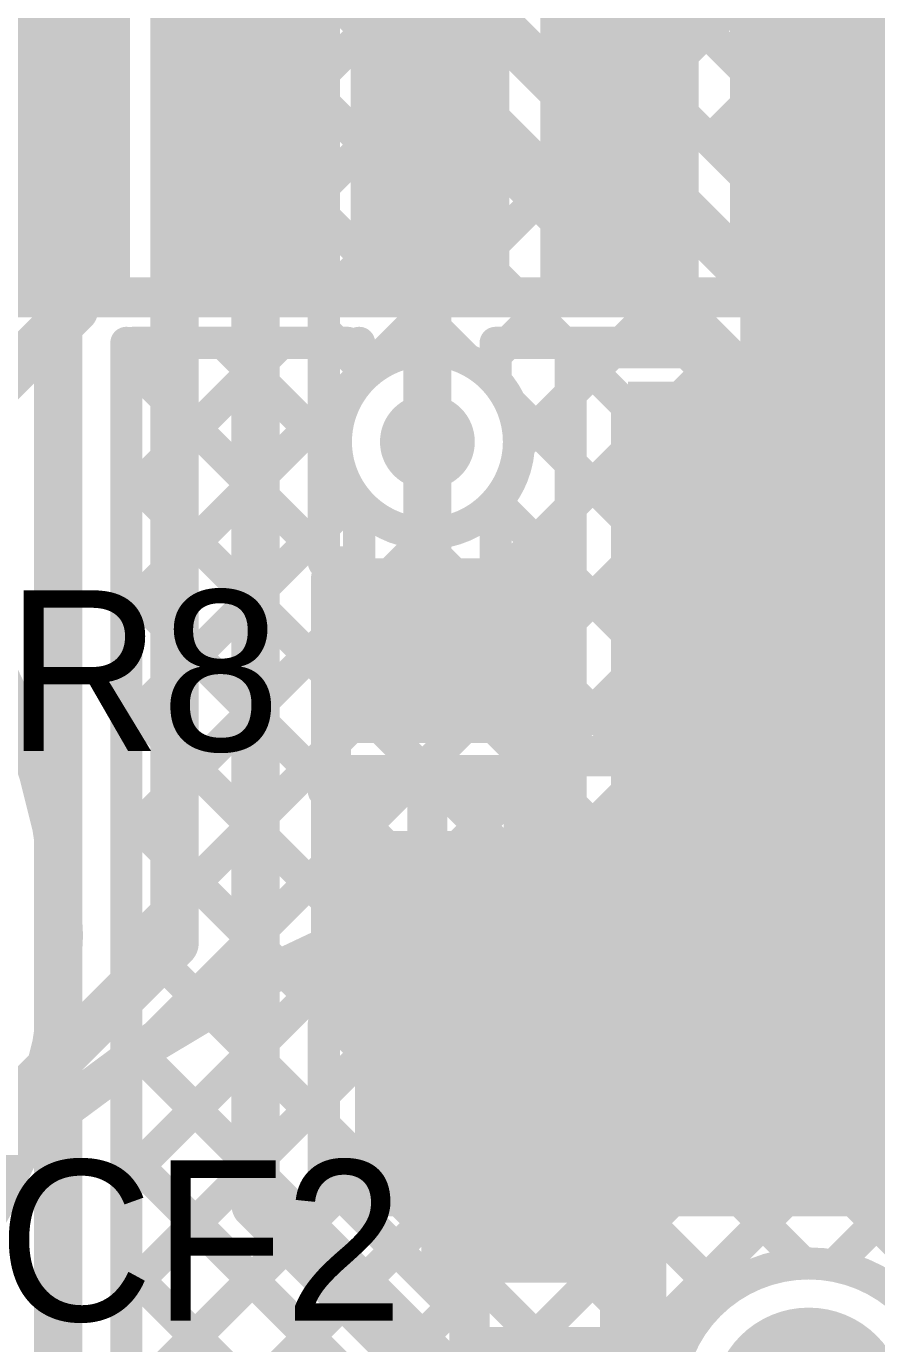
# Model space of a CAD drawing. Header units: millimetres. Extents: x 1.22 to 4.12, y 1.17 to 3.21.
# Drawn here: x 2.1641 to 2.3759, y 1.8933 to 2.2215 of the extents above; entities that cross this region are included whole.
import ezdxf

# ---------------------------------------------------------------- set-up
doc = ezdxf.new("R2010")
doc.units = ezdxf.units.MM
doc.header["$MEASUREMENT"] = 0
for name, color, linetype in [('BottomLayer', 5, 'Continuous'), ('BottomOverlay', 54, 'Continuous'), ('BottomPaste', 16, 'Continuous'), ('BottomSolder', 6, 'Continuous'), ('Mechanical1', 6, 'Continuous'), ('MultiLayer', 9, 'Continuous'), ('PadHoleLayer', 156, 'Continuous'), ('TopLayer', 1, 'Continuous'), ('TopOverlay', 2, 'Continuous'), ('TopPaste', 8, 'Continuous'), ('TopSolder', 216, 'Continuous'), ('ViaHoleLayer', 16, 'Continuous')]:
    doc.layers.add(name, color=color, linetype=linetype)

# ---------------------------------------------------------------- blocks, each defined once
blk = doc.blocks.new('C__0402_8')
at = {"layer": 'TopLayer'}
for points in [[(-0.0095, -0.0125), (-0.0095, 0.0125), (-0.0275, -0.0125), (-0.0275, 0.0125)], [(0.0275, -0.0125), (0.0275, 0.0125), (0.0095, -0.0125), (0.0095, 0.0125)]]:
    blk.add_solid(points, dxfattribs=at)
at = {"layer": 'TopOverlay', "const_width": 0.01}
for points in [[(-0.034, 0.0185), (0.034, 0.0185)], [(-0.034, 0.0185), (-0.034, -0.019)], [(0.034, 0.0185), (0.034, -0.019)], [(-0.034, -0.019), (0.034, -0.019)]]:
    blk.add_lwpolyline(points, dxfattribs=at)
at = {"layer": 'TopOverlay', "const_width": 0.005}
for points in [[(-0.0365, 0.0185, 1), (-0.0315, 0.0185, 1)], [(-0.0365, 0.0185, 1), (-0.0315, 0.0185, 1)], [(0.0315, 0.0185, 1), (0.0365, 0.0185, 1)], [(0.0315, 0.0185, 1), (0.0365, 0.0185, 1)], [(-0.0365, -0.019, 1), (-0.0315, -0.019, 1)], [(-0.0365, -0.019, 1), (-0.0315, -0.019, 1)], [(0.0315, -0.019, 1), (0.0365, -0.019, 1)], [(0.0315, -0.019, 1), (0.0365, -0.019, 1)]]:
    blk.add_lwpolyline(points, format="xyb", close=True, dxfattribs=at)
at = {"layer": 'TopPaste'}
for points in [[(-0.0095, -0.0125), (-0.0095, 0.0125), (-0.0275, -0.0125), (-0.0275, 0.0125)], [(0.0275, -0.0125), (0.0275, 0.0125), (0.0095, -0.0125), (0.0095, 0.0125)]]:
    blk.add_solid(points, dxfattribs=at)
at = {"layer": 'TopSolder'}
for points in [[(-0.0055, -0.0165), (-0.0055, 0.0165), (-0.0315, -0.0165), (-0.0315, 0.0165)], [(0.0315, -0.0165), (0.0315, 0.0165), (0.0055, -0.0165), (0.0055, 0.0165)]]:
    blk.add_solid(points, dxfattribs=at)
blk = doc.blocks.new('RN42_I_RM_B_18')
at = {"layer": 'BottomLayer'}
for points in [[(-0.29134, -0.0689), (-0.2126, -0.0689), (-0.29134, -0.0374), (-0.2126, -0.0374)], [(-0.29134, -0.11614), (-0.2126, -0.11614), (-0.29134, -0.08465), (-0.2126, -0.08465)], [(-0.29134, -0.16339), (-0.2126, -0.16339), (-0.29134, -0.13189), (-0.2126, -0.13189)], [(-0.29134, -0.21063), (-0.2126, -0.21063), (-0.29134, -0.17913), (-0.2126, -0.17913)], [(-0.29134, -0.25787), (-0.2126, -0.25787), (-0.29134, -0.22638), (-0.2126, -0.22638)]]:
    blk.add_solid(points, dxfattribs=at)
at = {"layer": 'BottomPaste'}
for points in [[(-0.29134, -0.0689), (-0.2126, -0.0689), (-0.29134, -0.0374), (-0.2126, -0.0374)], [(-0.29134, -0.11614), (-0.2126, -0.11614), (-0.29134, -0.08465), (-0.2126, -0.08465)], [(-0.29134, -0.16339), (-0.2126, -0.16339), (-0.29134, -0.13189), (-0.2126, -0.13189)], [(-0.29134, -0.21063), (-0.2126, -0.21063), (-0.29134, -0.17913), (-0.2126, -0.17913)], [(-0.29134, -0.25787), (-0.2126, -0.25787), (-0.29134, -0.22638), (-0.2126, -0.22638)]]:
    blk.add_solid(points, dxfattribs=at)
at = {"layer": 'BottomSolder'}
for points in [[(-0.29534, -0.0729), (-0.2086, -0.0729), (-0.29534, -0.0334), (-0.2086, -0.0334)], [(-0.29534, -0.12014), (-0.2086, -0.12014), (-0.29534, -0.08065), (-0.2086, -0.08065)], [(-0.29534, -0.16739), (-0.2086, -0.16739), (-0.29534, -0.12789), (-0.2086, -0.12789)], [(-0.29534, -0.21463), (-0.2086, -0.21463), (-0.29534, -0.17513), (-0.2086, -0.17513)], [(-0.29534, -0.26187), (-0.2086, -0.26187), (-0.29534, -0.22238), (-0.2086, -0.22238)]]:
    blk.add_solid(points, dxfattribs=at)
blk = doc.blocks.new('ATTINY1616_SFR_19')
at = {"layer": 'TopOverlay', "const_width": 0.01}
blk.add_lwpolyline([(-0.145, -0.26), (0.145, -0.26)], dxfattribs=at)
blk = doc.blocks.new('R__0603_27')
at = {"layer": 'TopLayer'}
for points in [[(-0.015, -0.0175), (-0.015, 0.0175), (-0.045, -0.0175), (-0.045, 0.0175)], [(0.045, -0.0175), (0.045, 0.0175), (0.015, -0.0175), (0.015, 0.0175)]]:
    blk.add_solid(points, dxfattribs=at)
at = {"layer": 'TopOverlay', "const_width": 0.01}
for points in [[(-0.052, -0.024), (-0.052, 0.024)], [(0.052, 0.024), (-0.052, 0.024)], [(0.052, -0.024), (0.052, 0.024)], [(0.052, -0.024), (-0.052, -0.024)]]:
    blk.add_lwpolyline(points, dxfattribs=at)
at = {"layer": 'TopOverlay', "const_width": 0.005}
for points in [[(-0.0545, 0.024, 1), (-0.0495, 0.024, 1)], [(-0.0545, 0.024, 1), (-0.0495, 0.024, 1)], [(0.0495, 0.024, 1), (0.0545, 0.024, 1)], [(0.0495, 0.024, 1), (0.0545, 0.024, 1)], [(-0.0545, -0.024, 1), (-0.0495, -0.024, 1)], [(-0.0545, -0.024, 1), (-0.0495, -0.024, 1)], [(0.0495, -0.024, 1), (0.0545, -0.024, 1)], [(0.0495, -0.024, 1), (0.0545, -0.024, 1)]]:
    blk.add_lwpolyline(points, format="xyb", close=True, dxfattribs=at)
at = {"layer": 'TopPaste'}
for points in [[(-0.015, -0.0175), (-0.015, 0.0175), (-0.045, -0.0175), (-0.045, 0.0175)], [(0.045, -0.0175), (0.045, 0.0175), (0.015, -0.0175), (0.015, 0.0175)]]:
    blk.add_solid(points, dxfattribs=at)
at = {"layer": 'TopSolder'}
for points in [[(-0.011, -0.0215), (-0.011, 0.0215), (-0.049, -0.0215), (-0.049, 0.0215)], [(0.049, -0.0215), (0.049, 0.0215), (0.011, -0.0215), (0.011, 0.0215)]]:
    blk.add_solid(points, dxfattribs=at)
blk = doc.blocks.new('CR1220_2_B_36')
at = {"layer": 'BottomLayer'}
blk.add_solid([(0.22835, -0.04528), (0.40157, -0.04528), (0.22835, 0.04528), (0.40157, 0.04528)], dxfattribs=at)
at = {"layer": 'BottomOverlay', "const_width": 0.01}
blk.add_lwpolyline([(-0.2873, 0.05908, -0.817816), (0.28765, 0.05733)], format="xyb", dxfattribs=at)
at = {"layer": 'BottomOverlay', "const_width": 0.005}
blk.add_lwpolyline([(0.28515, 0.05733, 1), (0.29015, 0.05733, 1)], format="xyb", close=True, dxfattribs=at)
at = {"layer": 'BottomPaste'}
blk.add_solid([(0.22835, -0.04528), (0.40157, -0.04528), (0.22835, 0.04528), (0.40157, 0.04528)], dxfattribs=at)
at = {"layer": 'BottomSolder'}
blk.add_solid([(0.22435, -0.04928), (0.40557, -0.04928), (0.22435, 0.04928), (0.40557, 0.04928)], dxfattribs=at)
at = {"layer": 'PadHoleLayer', "const_width": 0.02402}
blk.add_lwpolyline([(0.14154, 0, 1), (0.16555, 0, 1)], format="xyb", close=True, dxfattribs=at)

msp = doc.modelspace()

# ---------------------------------------------------------------- linework, layer by layer
at = {"layer": 'BottomLayer'}
for points, const_width in [([(2.35913, 2.19303), (2.35913, 2.2424)], 0.01), ([(2.35913, 2.03982), (2.35913, 2.19303)], 0.025), ([(2.17015, 2.19303), (2.172, 2.19118)], 0.012), ([(2.264, 2.19239), (2.26464, 2.19303)], 0.012), ([(2.172, 1.6675), (2.172, 2.19118)], 0.012), ([(2.264, 2.118), (2.264, 2.19239)], 0.012), ([(2.35913, 2.19303), (2.38487, 2.19303)], 0.01), ([(2.189, 2.13243), (2.19923, 2.14266)], 0.008), ([(2.189, 2.13243), (2.19923, 2.14266)], 0.008), ([(2.189, 2.10415), (2.22751, 2.14266)], 0.008), ([(2.189, 1.68271), (2.189, 2.14266)], 0.008), ([(2.19065, 2.14266), (2.1969, 2.14266)], 0.008), ([(2.19065, 2.14266), (2.1969, 2.14266)], 0.008), ([(2.1969, 2.14266), (2.23789, 2.14266)], 0.008), ([(2.21312, 2.14266), (2.24149, 2.11428)], 0.008), ([(2.23789, 2.14266), (2.24414, 2.14266)], 0.008), ([(2.23789, 2.14266), (2.24414, 2.14266)], 0.008), ([(2.2414, 2.14266), (2.247, 2.13706)], 0.008), ([(2.247, 2.13321), (2.247, 2.14266)], 0.008), ([(2.281, 2.14266), (2.28513, 2.14266)], 0.008), ([(2.281, 2.13958), (2.28408, 2.14266)], 0.008), ([(2.281, 2.13321), (2.281, 2.14266)], 0.008), ([(2.28513, 2.14266), (2.29139, 2.14266)], 0.008), ([(2.28513, 2.14266), (2.29139, 2.14266)], 0.008), ([(2.29139, 2.14266), (2.32938, 2.14266)], 0.008), ([(2.29797, 2.14266), (2.30032, 2.14031)], 0.008), ([(2.31001, 2.14031), (2.31237, 2.14266)], 0.008), ([(2.32625, 2.14266), (2.32861, 2.14031)], 0.008), ([(2.29972, 2.14031), (2.32938, 2.14031)], 0.008), ([(2.29972, 1.93908), (2.29972, 2.14031)], 0.008), ([(2.189, 2.13849), (2.29972, 2.02777)], 0.008), ([(2.189, 2.07586), (2.247, 2.13386)], 0.008), ([(2.28679, 2.11709), (2.29972, 2.13002)], 0.008), ([(2.28465, 2.1277), (2.29972, 2.11262)], 0.008), ([(2.189, 2.11021), (2.29972, 1.99949)], 0.008), ([(2.189, 2.04758), (2.24574, 2.10432)], 0.008), ([(2.189, 1.99101), (2.29972, 2.10173)], 0.008), ([(2.28113, 2.10293), (2.29972, 2.08434)], 0.008), ([(2.189, 2.01929), (2.26491, 2.09521)], 0.008), ([(2.26028, 2.09549), (2.29972, 2.05605)], 0.008), ([(2.189, 2.08193), (2.29972, 1.9712)], 0.008), ([(2.189, 1.96273), (2.29972, 2.07345)], 0.008), ([(2.189, 2.05364), (2.29972, 1.94292)], 0.008), ([(2.359, 2.03969), (2.35913, 2.03982)], 0.025), ([(2.359, 2.03969), (2.43769, 2.03969)], 0.025), ([(2.189, 1.93444), (2.29972, 2.04517)], 0.008), ([(2.30372, 2.03969), (2.359, 2.03969)], 0.01), ([(2.359, 2.03969), (2.41428, 2.03969)], 0.01), ([(2.359, 1.94308), (2.359, 2.03969)], 0.01), ([(2.189, 2.02536), (2.32559, 1.88876)], 0.008), ([(2.189, 1.90616), (2.29972, 2.01688)], 0.008), ([(2.189, 1.99707), (2.586, 1.60007)], 0.008), ([(2.189, 1.87787), (2.29972, 1.9886)], 0.008), ([(2.189, 1.96879), (2.586, 1.57179)], 0.008), ([(2.189, 1.84959), (2.29972, 1.96031)], 0.008), ([(2.29972, 1.94292), (2.30356, 1.93908)], 0.008), ([(2.189, 1.9405), (2.4869, 1.6426)], 0.008), ([(2.189, 1.76474), (2.36334, 1.93908)], 0.008), ([(2.189, 1.79302), (2.33506, 1.93908)], 0.008), ([(2.189, 1.8213), (2.30677, 1.93908)], 0.008), ([(2.29972, 1.93908), (2.41828, 1.93908)], 0.008), ([(2.30356, 1.93908), (2.33707, 1.90557)], 0.008), ([(2.33185, 1.93908), (2.35766, 1.91327)], 0.008), ([(2.36013, 1.93908), (2.586, 1.71321)], 0.008), ([(2.36527, 1.91272), (2.39163, 1.93908)], 0.008), ([(2.189, 1.91222), (2.4642, 1.63702)], 0.008)]:
    msp.add_lwpolyline(points, dxfattribs=dict(at, const_width=const_width))
for points, const_width in [([(2.35288, 2.19303, 1), (2.36538, 2.19303, 1)], 0.0125), ([(2.16715, 2.19303, 1), (2.17315, 2.19303, 1)], 0.006), ([(2.26164, 2.19303, 1), (2.26764, 2.19303, 1)], 0.006), ([(2.169, 2.19118, 1), (2.175, 2.19118, 1)], 0.006), ([(2.169, 2.19118, 1), (2.175, 2.19118, 1)], 0.006), ([(2.261, 2.19239, 1), (2.267, 2.19239, 1)], 0.006), ([(2.261, 2.19239, 1), (2.267, 2.19239, 1)], 0.006), ([(2.35663, 2.19303, 1), (2.36163, 2.19303, 1)], 0.005), ([(2.35663, 2.19303, 1), (2.36163, 2.19303, 1)], 0.005), ([(2.187, 2.14266, 1), (2.191, 2.14266, 1)], 0.004), ([(2.18865, 2.14266, 1), (2.19265, 2.14266, 1)], 0.004), ([(2.18865, 2.14266, 1), (2.19265, 2.14266, 1)], 0.004), ([(2.1949, 2.14266, 1), (2.1989, 2.14266, 1)], 0.004), ([(2.1949, 2.14266, 1), (2.1989, 2.14266, 1)], 0.004), ([(2.1949, 2.14266, 1), (2.1989, 2.14266, 1)], 0.004), ([(2.19723, 2.14266, 1), (2.20123, 2.14266, 1)], 0.004), ([(2.19723, 2.14266, 1), (2.20123, 2.14266, 1)], 0.004), ([(2.21112, 2.14266, 1), (2.21512, 2.14266, 1)], 0.004), ([(2.22551, 2.14266, 1), (2.22951, 2.14266, 1)], 0.004), ([(2.23589, 2.14266, 1), (2.23989, 2.14266, 1)], 0.004), ([(2.23589, 2.14266, 1), (2.23989, 2.14266, 1)], 0.004), ([(2.23589, 2.14266, 1), (2.23989, 2.14266, 1)], 0.004), ([(2.2394, 2.14266, 1), (2.2434, 2.14266, 1)], 0.004), ([(2.24214, 2.14266, 1), (2.24614, 2.14266, 1)], 0.004), ([(2.24214, 2.14266, 1), (2.24614, 2.14266, 1)], 0.004), ([(2.245, 2.14266, 1), (2.249, 2.14266, 1)], 0.004), ([(2.279, 2.14266, 1), (2.283, 2.14266, 1)], 0.004), ([(2.279, 2.14266, 1), (2.283, 2.14266, 1)], 0.004), ([(2.28208, 2.14266, 1), (2.28608, 2.14266, 1)], 0.004), ([(2.28313, 2.14266, 1), (2.28713, 2.14266, 1)], 0.004), ([(2.28313, 2.14266, 1), (2.28713, 2.14266, 1)], 0.004), ([(2.28313, 2.14266, 1), (2.28713, 2.14266, 1)], 0.004), ([(2.28939, 2.14266, 1), (2.29339, 2.14266, 1)], 0.004), ([(2.28939, 2.14266, 1), (2.29339, 2.14266, 1)], 0.004), ([(2.28939, 2.14266, 1), (2.29339, 2.14266, 1)], 0.004), ([(2.29597, 2.14266, 1), (2.29997, 2.14266, 1)], 0.004), ([(2.31037, 2.14266, 1), (2.31437, 2.14266, 1)], 0.004), ([(2.32425, 2.14266, 1), (2.32825, 2.14266, 1)], 0.004), ([(2.32738, 2.14266, 1), (2.33138, 2.14266, 1)], 0.004), ([(2.279, 2.13958, 1), (2.283, 2.13958, 1)], 0.004), ([(2.29772, 2.14031, 1), (2.30172, 2.14031, 1)], 0.004), ([(2.29772, 2.14031, 1), (2.30172, 2.14031, 1)], 0.004), ([(2.29832, 2.14031, 1), (2.30232, 2.14031, 1)], 0.004), ([(2.30801, 2.14031, 1), (2.31201, 2.14031, 1)], 0.004), ([(2.32661, 2.14031, 1), (2.33061, 2.14031, 1)], 0.004), ([(2.32738, 2.14031, 1), (2.33138, 2.14031, 1)], 0.004), ([(2.187, 2.13849, 1), (2.191, 2.13849, 1)], 0.004), ([(2.245, 2.13706, 1), (2.249, 2.13706, 1)], 0.004), ([(2.245, 2.13386, 1), (2.249, 2.13386, 1)], 0.004), ([(2.245, 2.13321, 1), (2.249, 2.13321, 1)], 0.004), ([(2.245, 2.13321, 1), (2.249, 2.13321, 1)], 0.004), ([(2.279, 2.13321, 1), (2.283, 2.13321, 1)], 0.004), ([(2.279, 2.13321, 1), (2.283, 2.13321, 1)], 0.004), ([(2.187, 2.13243, 1), (2.191, 2.13243, 1)], 0.004), ([(2.187, 2.13243, 1), (2.191, 2.13243, 1)], 0.004), ([(2.29772, 2.13002, 1), (2.30172, 2.13002, 1)], 0.004), ([(2.28265, 2.1277, 1), (2.28665, 2.1277, 1)], 0.004), ([(2.25809, 2.118, 1), (2.26991, 2.118, 1)], 0.01181), ([(2.261, 2.118, 1), (2.267, 2.118, 1)], 0.006), ([(2.28479, 2.11709, 1), (2.28879, 2.11709, 1)], 0.004), ([(2.28481, 2.118, 1), (2.28881, 2.118, 1)], 0.004), ([(2.28481, 2.118, 1), (2.28881, 2.118, 1)], 0.004), ([(2.23949, 2.11428, 1), (2.24349, 2.11428, 1)], 0.004), ([(2.187, 2.11021, 1), (2.191, 2.11021, 1)], 0.004), ([(2.29772, 2.11262, 1), (2.30172, 2.11262, 1)], 0.004), ([(2.187, 2.10415, 1), (2.191, 2.10415, 1)], 0.004), ([(2.24374, 2.10432, 1), (2.24774, 2.10432, 1)], 0.004), ([(2.27913, 2.10293, 1), (2.28313, 2.10293, 1)], 0.004), ([(2.29772, 2.10173, 1), (2.30172, 2.10173, 1)], 0.004), ([(2.25828, 2.09549, 1), (2.26228, 2.09549, 1)], 0.004), ([(2.26291, 2.09521, 1), (2.26691, 2.09521, 1)], 0.004), ([(2.29772, 2.08434, 1), (2.30172, 2.08434, 1)], 0.004), ([(2.187, 2.08193, 1), (2.191, 2.08193, 1)], 0.004), ([(2.187, 2.07586, 1), (2.191, 2.07586, 1)], 0.004), ([(2.29772, 2.07345, 1), (2.30172, 2.07345, 1)], 0.004), ([(2.29772, 2.05605, 1), (2.30172, 2.05605, 1)], 0.004), ([(2.187, 2.05364, 1), (2.191, 2.05364, 1)], 0.004), ([(2.187, 2.04758, 1), (2.191, 2.04758, 1)], 0.004), ([(2.35275, 2.03969, 1), (2.36525, 2.03969, 1)], 0.0125), ([(2.35275, 2.03969, 1), (2.36525, 2.03969, 1)], 0.0125), ([(2.35288, 2.03982, 1), (2.36538, 2.03982, 1)], 0.0125), ([(2.35288, 2.03982, 1), (2.36538, 2.03982, 1)], 0.0125), ([(2.29772, 2.04517, 1), (2.30172, 2.04517, 1)], 0.004), ([(2.30122, 2.03969, 1), (2.30622, 2.03969, 1)], 0.005), ([(2.3565, 2.03969, 1), (2.3615, 2.03969, 1)], 0.005), ([(2.3565, 2.03969, 1), (2.3615, 2.03969, 1)], 0.005), ([(2.3565, 2.03969, 1), (2.3615, 2.03969, 1)], 0.005), ([(2.29772, 2.02777, 1), (2.30172, 2.02777, 1)], 0.004), ([(2.187, 2.02536, 1), (2.191, 2.02536, 1)], 0.004), ([(2.187, 2.01929, 1), (2.191, 2.01929, 1)], 0.004), ([(2.29772, 2.01688, 1), (2.30172, 2.01688, 1)], 0.004), ([(2.29772, 1.99949, 1), (2.30172, 1.99949, 1)], 0.004), ([(2.187, 1.99707, 1), (2.191, 1.99707, 1)], 0.004), ([(2.187, 1.99101, 1), (2.191, 1.99101, 1)], 0.004), ([(2.29772, 1.9886, 1), (2.30172, 1.9886, 1)], 0.004), ([(2.187, 1.96879, 1), (2.191, 1.96879, 1)], 0.004), ([(2.29772, 1.9712, 1), (2.30172, 1.9712, 1)], 0.004), ([(2.187, 1.96273, 1), (2.191, 1.96273, 1)], 0.004), ([(2.29772, 1.96031, 1), (2.30172, 1.96031, 1)], 0.004), ([(2.29772, 1.94292, 1), (2.30172, 1.94292, 1)], 0.004), ([(2.29772, 1.94292, 1), (2.30172, 1.94292, 1)], 0.004), ([(2.3565, 1.94308, 1), (2.3615, 1.94308, 1)], 0.005), ([(2.187, 1.9405, 1), (2.191, 1.9405, 1)], 0.004), ([(2.29772, 1.93908, 1), (2.30172, 1.93908, 1)], 0.004), ([(2.29772, 1.93908, 1), (2.30172, 1.93908, 1)], 0.004), ([(2.30156, 1.93908, 1), (2.30556, 1.93908, 1)], 0.004), ([(2.30156, 1.93908, 1), (2.30556, 1.93908, 1)], 0.004), ([(2.30477, 1.93908, 1), (2.30877, 1.93908, 1)], 0.004), ([(2.32985, 1.93908, 1), (2.33385, 1.93908, 1)], 0.004), ([(2.33306, 1.93908, 1), (2.33706, 1.93908, 1)], 0.004), ([(2.35813, 1.93908, 1), (2.36213, 1.93908, 1)], 0.004), ([(2.36134, 1.93908, 1), (2.36534, 1.93908, 1)], 0.004), ([(2.187, 1.93444, 1), (2.191, 1.93444, 1)], 0.004), ([(2.39402, 1.87828, 1), (2.32398, 1.87828, 1)], 0.008), ([(2.35566, 1.91327, 1), (2.35966, 1.91327, 1)], 0.004), ([(2.36327, 1.91272, 1), (2.36727, 1.91272, 1)], 0.004), ([(2.187, 1.91222, 1), (2.191, 1.91222, 1)], 0.004), ([(2.187, 1.90616, 1), (2.191, 1.90616, 1)], 0.004), ([(2.33507, 1.90557, 1), (2.33907, 1.90557, 1)], 0.004)]:
    msp.add_lwpolyline(points, format="xyb", close=True, dxfattribs=dict(at, const_width=const_width))
at = {"layer": 'BottomLayer', "const_width": 0.008}
for points in [[(2.28681, 2.118, -1.452551), (2.247, 2.13321)], [(2.281, 2.13321, -0.184522), (2.28681, 2.118)]]:
    msp.add_lwpolyline(points, format="xyb", dxfattribs=at)
at = {"layer": 'BottomLayer'}
for points in [[(2.342, 2.113), (2.378, 2.113), (2.342, 2.234), (2.378, 2.234)], [(2.314, 1.937), (2.535, 1.937), (2.314, 2.133), (2.535, 2.133)]]:
    msp.add_solid(points, dxfattribs=at)
at = {"layer": 'Mechanical1'}
for points, const_width in [([(2.1732, 1.995, 1), (1.89479, 1.995, 1)], 0.01), ([(2.1707, 1.995, 1), (2.1757, 1.995, 1)], 0.005)]:
    msp.add_lwpolyline(points, format="xyb", close=True, dxfattribs=dict(at, const_width=const_width))
at = {"layer": 'MultiLayer', "const_width": 0.01181}
msp.add_lwpolyline([(2.25809, 2.118, 1), (2.26991, 2.118, 1)], format="xyb", close=True, dxfattribs=at)
at = {"layer": 'TopLayer'}
for points, const_width in [([(2.22119, 1.92781), (2.22119, 2.51319)], 0.012), ([(2.201, 1.993), (2.201, 2.454)], 0.012), ([(2.366, 2.16143), (2.366, 2.439)], 0.008), ([(2.258, 2.32405), (2.366, 2.21605)], 0.008), ([(2.258, 2.29577), (2.366, 2.18777)], 0.008), ([(2.176, 2.151), (2.176, 2.289)], 0.012), ([(2.30614, 2.22129), (2.366, 2.28115)], 0.008), ([(2.258, 2.26943), (2.366, 2.16143)], 0.008), ([(2.241, 2.26238), (2.49, 2.01338)], 0.012), ([(2.32028, 2.20714), (2.366, 2.25286)], 0.008), ([(2.23819, 2.24115), (2.473, 2.00634)], 0.008), ([(2.23819, 2.088), (2.23819, 2.24115)], 0.008), ([(2.23819, 2.23073), (2.473, 1.99592)], 0.008), ([(2.23819, 2.2099), (2.25381, 2.22553)], 0.008), ([(2.33442, 2.193), (2.366, 2.22458)], 0.008), ([(2.23819, 2.18162), (2.26796, 2.21139)], 0.008), ([(2.23819, 2.18162), (2.26796, 2.21139)], 0.008), ([(2.23819, 2.20244), (2.43591, 2.00473)], 0.008), ([(2.23819, 2.15334), (2.2821, 2.19724)], 0.008), ([(2.34857, 2.17886), (2.366, 2.19629)], 0.008), ([(2.23819, 2.12505), (2.29624, 2.1831)], 0.008), ([(2.23819, 2.17416), (2.2737, 2.13865)], 0.008), ([(2.27768, 2.13626), (2.31038, 2.16896)], 0.008), ([(2.36271, 2.16472), (2.366, 2.16801)], 0.008), ([(2.139, 2.114), (2.176, 2.151)], 0.012), ([(2.28679, 2.11709), (2.32452, 2.15482)], 0.008), ([(2.23819, 2.14587), (2.24893, 2.13513)], 0.008), ([(2.28599, 2.088), (2.33867, 2.14068)], 0.008), ([(2.28465, 2.1277), (2.41757, 1.99478)], 0.008), ([(2.2925, 2.06623), (2.35281, 2.12653)], 0.008), ([(2.264, 2.07), (2.264, 2.118)], 0.012), ([(2.23819, 2.11759), (2.24149, 2.11428)], 0.008), ([(2.2925, 2.03794), (2.36695, 2.11239)], 0.008), ([(2.23819, 2.09677), (2.24574, 2.10432)], 0.008), ([(2.247, 2.088), (2.247, 2.10279)], 0.008), ([(2.281, 2.088), (2.281, 2.10279)], 0.008), ([(2.28113, 2.10293), (2.41366, 1.9704)], 0.008), ([(2.2955, 2.01266), (2.38109, 2.09825)], 0.008), ([(2.23819, 2.088), (2.247, 2.088)], 0.008), ([(2.281, 2.088), (2.2925, 2.088)], 0.008), ([(2.2925, 2.036), (2.2925, 2.088)], 0.008), ([(2.2955, 1.98437), (2.39523, 2.08411)], 0.008), ([(2.28391, 1.9445), (2.40938, 2.06997)], 0.008), ([(2.2925, 2.06328), (2.473, 1.88278)], 0.008), ([(2.3122, 1.9445), (2.42352, 2.05582)], 0.008), ([(2.3195, 1.92352), (2.43766, 2.04168)], 0.008), ([(2.23819, 2.036), (2.2925, 2.036)], 0.008), ([(2.23819, 2.031), (2.23819, 2.036)], 0.008), ([(2.25727, 2.031), (2.26227, 2.036)], 0.008), ([(2.26321, 2.036), (2.26821, 2.031)], 0.008), ([(2.28556, 2.031), (2.29056, 2.036)], 0.008), ([(2.29149, 2.036), (2.473, 1.85449)], 0.008), ([(2.23819, 2.031), (2.2955, 2.031)], 0.008), ([(2.2955, 1.973), (2.2955, 2.031)], 0.008), ([(2.264, 2.002), (2.264, 2.027)], 0.01), ([(2.264, 2.002), (2.357, 2.002)], 0.025), ([(2.357, 2.002), (2.38, 1.979)], 0.025), ([(2.264, 2.002), (2.2915, 2.002)], 0.01), ([(2.264, 1.977), (2.264, 2.002)], 0.01), ([(2.2955, 2.00371), (2.473, 1.82621)], 0.008), ([(2.16299, 1.95499), (2.201, 1.993)], 0.012), ([(2.3165, 1.89224), (2.41502, 1.99076)], 0.008), ([(2.38, 1.979), (2.438, 1.979)], 0.025), ([(2.2955, 1.97543), (2.35766, 1.91327)], 0.008), ([(2.23819, 1.973), (2.2955, 1.973)], 0.008), ([(2.23819, 1.95535), (2.25584, 1.973)], 0.008), ([(2.23819, 1.93485), (2.23819, 1.973)], 0.008), ([(2.24136, 1.973), (2.26986, 1.9445)], 0.008), ([(2.24208, 1.93096), (2.28413, 1.973)], 0.008), ([(2.26964, 1.973), (2.29814, 1.9445)], 0.008), ([(2.36527, 1.91272), (2.41681, 1.96426)], 0.008), ([(2.03401, 1.95499), (2.16299, 1.95499)], 0.012), ([(2.23819, 1.94788), (2.2665, 1.91957)], 0.008), ([(2.2665, 1.9445), (2.3195, 1.9445)], 0.008), ([(2.2665, 1.90654), (2.2665, 1.9445)], 0.008), ([(2.3195, 1.8985), (2.3195, 1.9445)], 0.008), ([(2.293, 1.9215), (2.293, 1.9405)], 0.01), ([(2.23819, 1.93485), (2.2665, 1.90654)], 0.008), ([(2.22119, 1.92781), (2.2645, 1.8845)], 0.012), ([(2.25623, 1.91681), (2.2665, 1.92709)], 0.008), ([(2.3195, 1.92314), (2.33707, 1.90557)], 0.008), ([(2.2705, 1.9215), (2.293, 1.9215)], 0.01), ([(2.293, 1.9215), (2.3155, 1.9215)], 0.01), ([(2.2665, 1.90654), (2.2695, 1.90354)], 0.008), ([(2.3165, 1.8645), (2.3165, 1.8985)], 0.008), ([(2.3165, 1.89786), (2.32559, 1.88876)], 0.008)]:
    msp.add_lwpolyline(points, dxfattribs=dict(at, const_width=const_width))
for points, const_width in [([(2.364, 2.22458, 1), (2.368, 2.22458, 1)], 0.004), ([(2.30414, 2.22129, 1), (2.30814, 2.22129, 1)], 0.004), ([(2.364, 2.21605, 1), (2.368, 2.21605, 1)], 0.004), ([(2.26596, 2.21139, 1), (2.26996, 2.21139, 1)], 0.004), ([(2.26596, 2.21139, 1), (2.26996, 2.21139, 1)], 0.004), ([(2.23619, 2.2099, 1), (2.24019, 2.2099, 1)], 0.004), ([(2.31828, 2.20714, 1), (2.32228, 2.20714, 1)], 0.004), ([(2.23619, 2.20244, 1), (2.24019, 2.20244, 1)], 0.004), ([(2.2801, 2.19724, 1), (2.2841, 2.19724, 1)], 0.004), ([(2.364, 2.19629, 1), (2.368, 2.19629, 1)], 0.004), ([(2.33242, 2.193, 1), (2.33642, 2.193, 1)], 0.004), ([(2.364, 2.18777, 1), (2.368, 2.18777, 1)], 0.004), ([(2.29424, 2.1831, 1), (2.29824, 2.1831, 1)], 0.004), ([(2.23619, 2.18162, 1), (2.24019, 2.18162, 1)], 0.004), ([(2.23619, 2.18162, 1), (2.24019, 2.18162, 1)], 0.004), ([(2.34657, 2.17886, 1), (2.35057, 2.17886, 1)], 0.004), ([(2.23619, 2.17416, 1), (2.24019, 2.17416, 1)], 0.004), ([(2.30838, 2.16896, 1), (2.31238, 2.16896, 1)], 0.004), ([(2.364, 2.16801, 1), (2.368, 2.16801, 1)], 0.004), ([(2.36071, 2.16472, 1), (2.36471, 2.16472, 1)], 0.004), ([(2.364, 2.16143, 1), (2.368, 2.16143, 1)], 0.004), ([(2.364, 2.16143, 1), (2.368, 2.16143, 1)], 0.004), ([(2.173, 2.151, 1), (2.179, 2.151, 1)], 0.006), ([(2.173, 2.151, 1), (2.179, 2.151, 1)], 0.006), ([(2.23619, 2.15334, 1), (2.24019, 2.15334, 1)], 0.004), ([(2.32252, 2.15482, 1), (2.32652, 2.15482, 1)], 0.004), ([(2.23619, 2.14587, 1), (2.24019, 2.14587, 1)], 0.004), ([(2.33667, 2.14068, 1), (2.34067, 2.14068, 1)], 0.004), ([(2.2717, 2.13865, 1), (2.2757, 2.13865, 1)], 0.004), ([(2.27568, 2.13626, 1), (2.27968, 2.13626, 1)], 0.004), ([(2.24693, 2.13513, 1), (2.25093, 2.13513, 1)], 0.004), ([(2.28265, 2.1277, 1), (2.28665, 2.1277, 1)], 0.004), ([(2.35081, 2.12653, 1), (2.35481, 2.12653, 1)], 0.004), ([(2.23619, 2.12505, 1), (2.24019, 2.12505, 1)], 0.004), ([(2.25809, 2.118, 1), (2.26991, 2.118, 1)], 0.01181), ([(2.261, 2.118, 1), (2.267, 2.118, 1)], 0.006), ([(2.23619, 2.11759, 1), (2.24019, 2.11759, 1)], 0.004), ([(2.28479, 2.11709, 1), (2.28879, 2.11709, 1)], 0.004), ([(2.28481, 2.118, 1), (2.28881, 2.118, 1)], 0.004), ([(2.28481, 2.118, 1), (2.28881, 2.118, 1)], 0.004), ([(2.23949, 2.11428, 1), (2.24349, 2.11428, 1)], 0.004), ([(2.36495, 2.11239, 1), (2.36895, 2.11239, 1)], 0.004), ([(2.24374, 2.10432, 1), (2.24774, 2.10432, 1)], 0.004), ([(2.245, 2.10279, 1), (2.249, 2.10279, 1)], 0.004), ([(2.245, 2.10279, 1), (2.249, 2.10279, 1)], 0.004), ([(2.279, 2.10279, 1), (2.283, 2.10279, 1)], 0.004), ([(2.279, 2.10279, 1), (2.283, 2.10279, 1)], 0.004), ([(2.27913, 2.10293, 1), (2.28313, 2.10293, 1)], 0.004), ([(2.23619, 2.09677, 1), (2.24019, 2.09677, 1)], 0.004), ([(2.23619, 2.088, 1), (2.24019, 2.088, 1)], 0.004), ([(2.23619, 2.088, 1), (2.24019, 2.088, 1)], 0.004), ([(2.245, 2.088, 1), (2.249, 2.088, 1)], 0.004), ([(2.245, 2.088, 1), (2.249, 2.088, 1)], 0.004), ([(2.279, 2.088, 1), (2.283, 2.088, 1)], 0.004), ([(2.279, 2.088, 1), (2.283, 2.088, 1)], 0.004), ([(2.28399, 2.088, 1), (2.28799, 2.088, 1)], 0.004), ([(2.2905, 2.088, 1), (2.2945, 2.088, 1)], 0.004), ([(2.2905, 2.088, 1), (2.2945, 2.088, 1)], 0.004), ([(2.261, 2.07, 1), (2.267, 2.07, 1)], 0.006), ([(2.2905, 2.06623, 1), (2.2945, 2.06623, 1)], 0.004), ([(2.2905, 2.06328, 1), (2.2945, 2.06328, 1)], 0.004), ([(2.2905, 2.03794, 1), (2.2945, 2.03794, 1)], 0.004), ([(2.23619, 2.036, 1), (2.24019, 2.036, 1)], 0.004), ([(2.23619, 2.036, 1), (2.24019, 2.036, 1)], 0.004), ([(2.26027, 2.036, 1), (2.26427, 2.036, 1)], 0.004), ([(2.26121, 2.036, 1), (2.26521, 2.036, 1)], 0.004), ([(2.28856, 2.036, 1), (2.29256, 2.036, 1)], 0.004), ([(2.28949, 2.036, 1), (2.29349, 2.036, 1)], 0.004), ([(2.2905, 2.036, 1), (2.2945, 2.036, 1)], 0.004), ([(2.2905, 2.036, 1), (2.2945, 2.036, 1)], 0.004), ([(2.23619, 2.031, 1), (2.24019, 2.031, 1)], 0.004), ([(2.23619, 2.031, 1), (2.24019, 2.031, 1)], 0.004), ([(2.25527, 2.031, 1), (2.25927, 2.031, 1)], 0.004), ([(2.26621, 2.031, 1), (2.27021, 2.031, 1)], 0.004), ([(2.28356, 2.031, 1), (2.28756, 2.031, 1)], 0.004), ([(2.2935, 2.031, 1), (2.2975, 2.031, 1)], 0.004), ([(2.2935, 2.031, 1), (2.2975, 2.031, 1)], 0.004), ([(2.2615, 2.027, 1), (2.2665, 2.027, 1)], 0.005), ([(2.2935, 2.01266, 1), (2.2975, 2.01266, 1)], 0.004), ([(2.25775, 2.002, 1), (2.27025, 2.002, 1)], 0.0125), ([(2.35075, 2.002, 1), (2.36325, 2.002, 1)], 0.0125), ([(2.35075, 2.002, 1), (2.36325, 2.002, 1)], 0.0125), ([(2.2615, 2.002, 1), (2.2665, 2.002, 1)], 0.005), ([(2.2615, 2.002, 1), (2.2665, 2.002, 1)], 0.005), ([(2.2615, 2.002, 1), (2.2665, 2.002, 1)], 0.005), ([(2.289, 2.002, 1), (2.294, 2.002, 1)], 0.005), ([(2.2935, 2.00371, 1), (2.2975, 2.00371, 1)], 0.004), ([(2.198, 1.993, 1), (2.204, 1.993, 1)], 0.006), ([(2.198, 1.993, 1), (2.204, 1.993, 1)], 0.006), ([(2.37375, 1.979, 1), (2.38625, 1.979, 1)], 0.0125), ([(2.37375, 1.979, 1), (2.38625, 1.979, 1)], 0.0125), ([(2.2935, 1.98437, 1), (2.2975, 1.98437, 1)], 0.004), ([(2.2615, 1.977, 1), (2.2665, 1.977, 1)], 0.005), ([(2.2935, 1.97543, 1), (2.2975, 1.97543, 1)], 0.004), ([(2.23619, 1.973, 1), (2.24019, 1.973, 1)], 0.004), ([(2.23619, 1.973, 1), (2.24019, 1.973, 1)], 0.004), ([(2.23936, 1.973, 1), (2.24336, 1.973, 1)], 0.004), ([(2.25384, 1.973, 1), (2.25784, 1.973, 1)], 0.004), ([(2.26764, 1.973, 1), (2.27164, 1.973, 1)], 0.004), ([(2.28213, 1.973, 1), (2.28613, 1.973, 1)], 0.004), ([(2.2935, 1.973, 1), (2.2975, 1.973, 1)], 0.004), ([(2.2935, 1.973, 1), (2.2975, 1.973, 1)], 0.004), ([(2.15999, 1.95499, 1), (2.16599, 1.95499, 1)], 0.006), ([(2.15999, 1.95499, 1), (2.16599, 1.95499, 1)], 0.006), ([(2.23619, 1.95535, 1), (2.24019, 1.95535, 1)], 0.004), ([(2.23619, 1.94788, 1), (2.24019, 1.94788, 1)], 0.004), ([(2.2645, 1.9445, 1), (2.2685, 1.9445, 1)], 0.004), ([(2.2645, 1.9445, 1), (2.2685, 1.9445, 1)], 0.004), ([(2.26786, 1.9445, 1), (2.27186, 1.9445, 1)], 0.004), ([(2.28191, 1.9445, 1), (2.28591, 1.9445, 1)], 0.004), ([(2.29614, 1.9445, 1), (2.30014, 1.9445, 1)], 0.004), ([(2.3102, 1.9445, 1), (2.3142, 1.9445, 1)], 0.004), ([(2.3175, 1.9445, 1), (2.3215, 1.9445, 1)], 0.004), ([(2.3175, 1.9445, 1), (2.3215, 1.9445, 1)], 0.004), ([(2.2905, 1.9405, 1), (2.2955, 1.9405, 1)], 0.005), ([(2.23619, 1.93485, 1), (2.24019, 1.93485, 1)], 0.004), ([(2.23619, 1.93485, 1), (2.24019, 1.93485, 1)], 0.004), ([(2.21819, 1.92781, 1), (2.22419, 1.92781, 1)], 0.006), ([(2.21819, 1.92781, 1), (2.22419, 1.92781, 1)], 0.006), ([(2.24008, 1.93096, 1), (2.24408, 1.93096, 1)], 0.004), ([(2.2645, 1.92709, 1), (2.2685, 1.92709, 1)], 0.004), ([(2.3175, 1.92352, 1), (2.3215, 1.92352, 1)], 0.004), ([(2.3175, 1.92314, 1), (2.3215, 1.92314, 1)], 0.004), ([(2.2645, 1.91957, 1), (2.2685, 1.91957, 1)], 0.004), ([(2.268, 1.9215, 1), (2.273, 1.9215, 1)], 0.005), ([(2.2905, 1.9215, 1), (2.2955, 1.9215, 1)], 0.005), ([(2.2905, 1.9215, 1), (2.2955, 1.9215, 1)], 0.005), ([(2.2905, 1.9215, 1), (2.2955, 1.9215, 1)], 0.005), ([(2.313, 1.9215, 1), (2.318, 1.9215, 1)], 0.005), ([(2.25423, 1.91681, 1), (2.25823, 1.91681, 1)], 0.004), ([(2.39402, 1.87828, 1), (2.32398, 1.87828, 1)], 0.008), ([(2.35566, 1.91327, 1), (2.35966, 1.91327, 1)], 0.004), ([(2.36327, 1.91272, 1), (2.36727, 1.91272, 1)], 0.004), ([(2.2645, 1.90654, 1), (2.2685, 1.90654, 1)], 0.004), ([(2.2645, 1.90654, 1), (2.2685, 1.90654, 1)], 0.004), ([(2.2645, 1.90654, 1), (2.2685, 1.90654, 1)], 0.004), ([(2.2675, 1.90354, 1), (2.2715, 1.90354, 1)], 0.004), ([(2.33507, 1.90557, 1), (2.33907, 1.90557, 1)], 0.004), ([(2.3145, 1.8985, 1), (2.3185, 1.8985, 1)], 0.004), ([(2.3145, 1.89786, 1), (2.3185, 1.89786, 1)], 0.004), ([(2.3175, 1.8985, 1), (2.3215, 1.8985, 1)], 0.004), ([(2.3145, 1.89224, 1), (2.3185, 1.89224, 1)], 0.004)]:
    msp.add_lwpolyline(points, format="xyb", close=True, dxfattribs=dict(at, const_width=const_width))
at = {"layer": 'TopLayer', "const_width": 0.008}
for points in [[(2.247, 2.10279, -1.452551), (2.28681, 2.118)], [(2.28681, 2.118, -0.184522), (2.281, 2.10279)]]:
    msp.add_lwpolyline(points, format="xyb", dxfattribs=at)
at = {"layer": 'TopLayer'}
msp.add_solid([(2.246, 1.925), (2.467, 1.925), (2.246, 2.018), (2.467, 2.018)], dxfattribs=at)
at = {"layer": 'ViaHoleLayer', "const_width": 0.00591}
msp.add_lwpolyline([(2.26105, 2.118, 1), (2.26695, 2.118, 1)], format="xyb", close=True, dxfattribs=at)

# ---------------------------------------------------------------- block references
for name, p, rotation in [('RN42_I_RM_B_18', (2.117, 2.445), 90), ('CR1220_2_B_36', (2.359, 1.72473), 90), ('R__0603_27', (2.264, 2.032), 270), ('C__0402_8', (2.293, 1.903), 90)]:
    msp.add_blockref(name, p, dxfattribs=dict(rotation=rotation))
msp.add_blockref('ATTINY1616_SFR_19', (2.256, 2.414))

# ---------------------------------------------------------------- texts
at = {"layer": 'TopOverlay'}
for s, p in [('R8', (2.159, 2.041)), ('CF2', (2.157, 1.899))]:
    msp.add_text(s, height=0.04, dxfattribs=at).set_placement(p)

doc.saveas('drawing.dxf')
